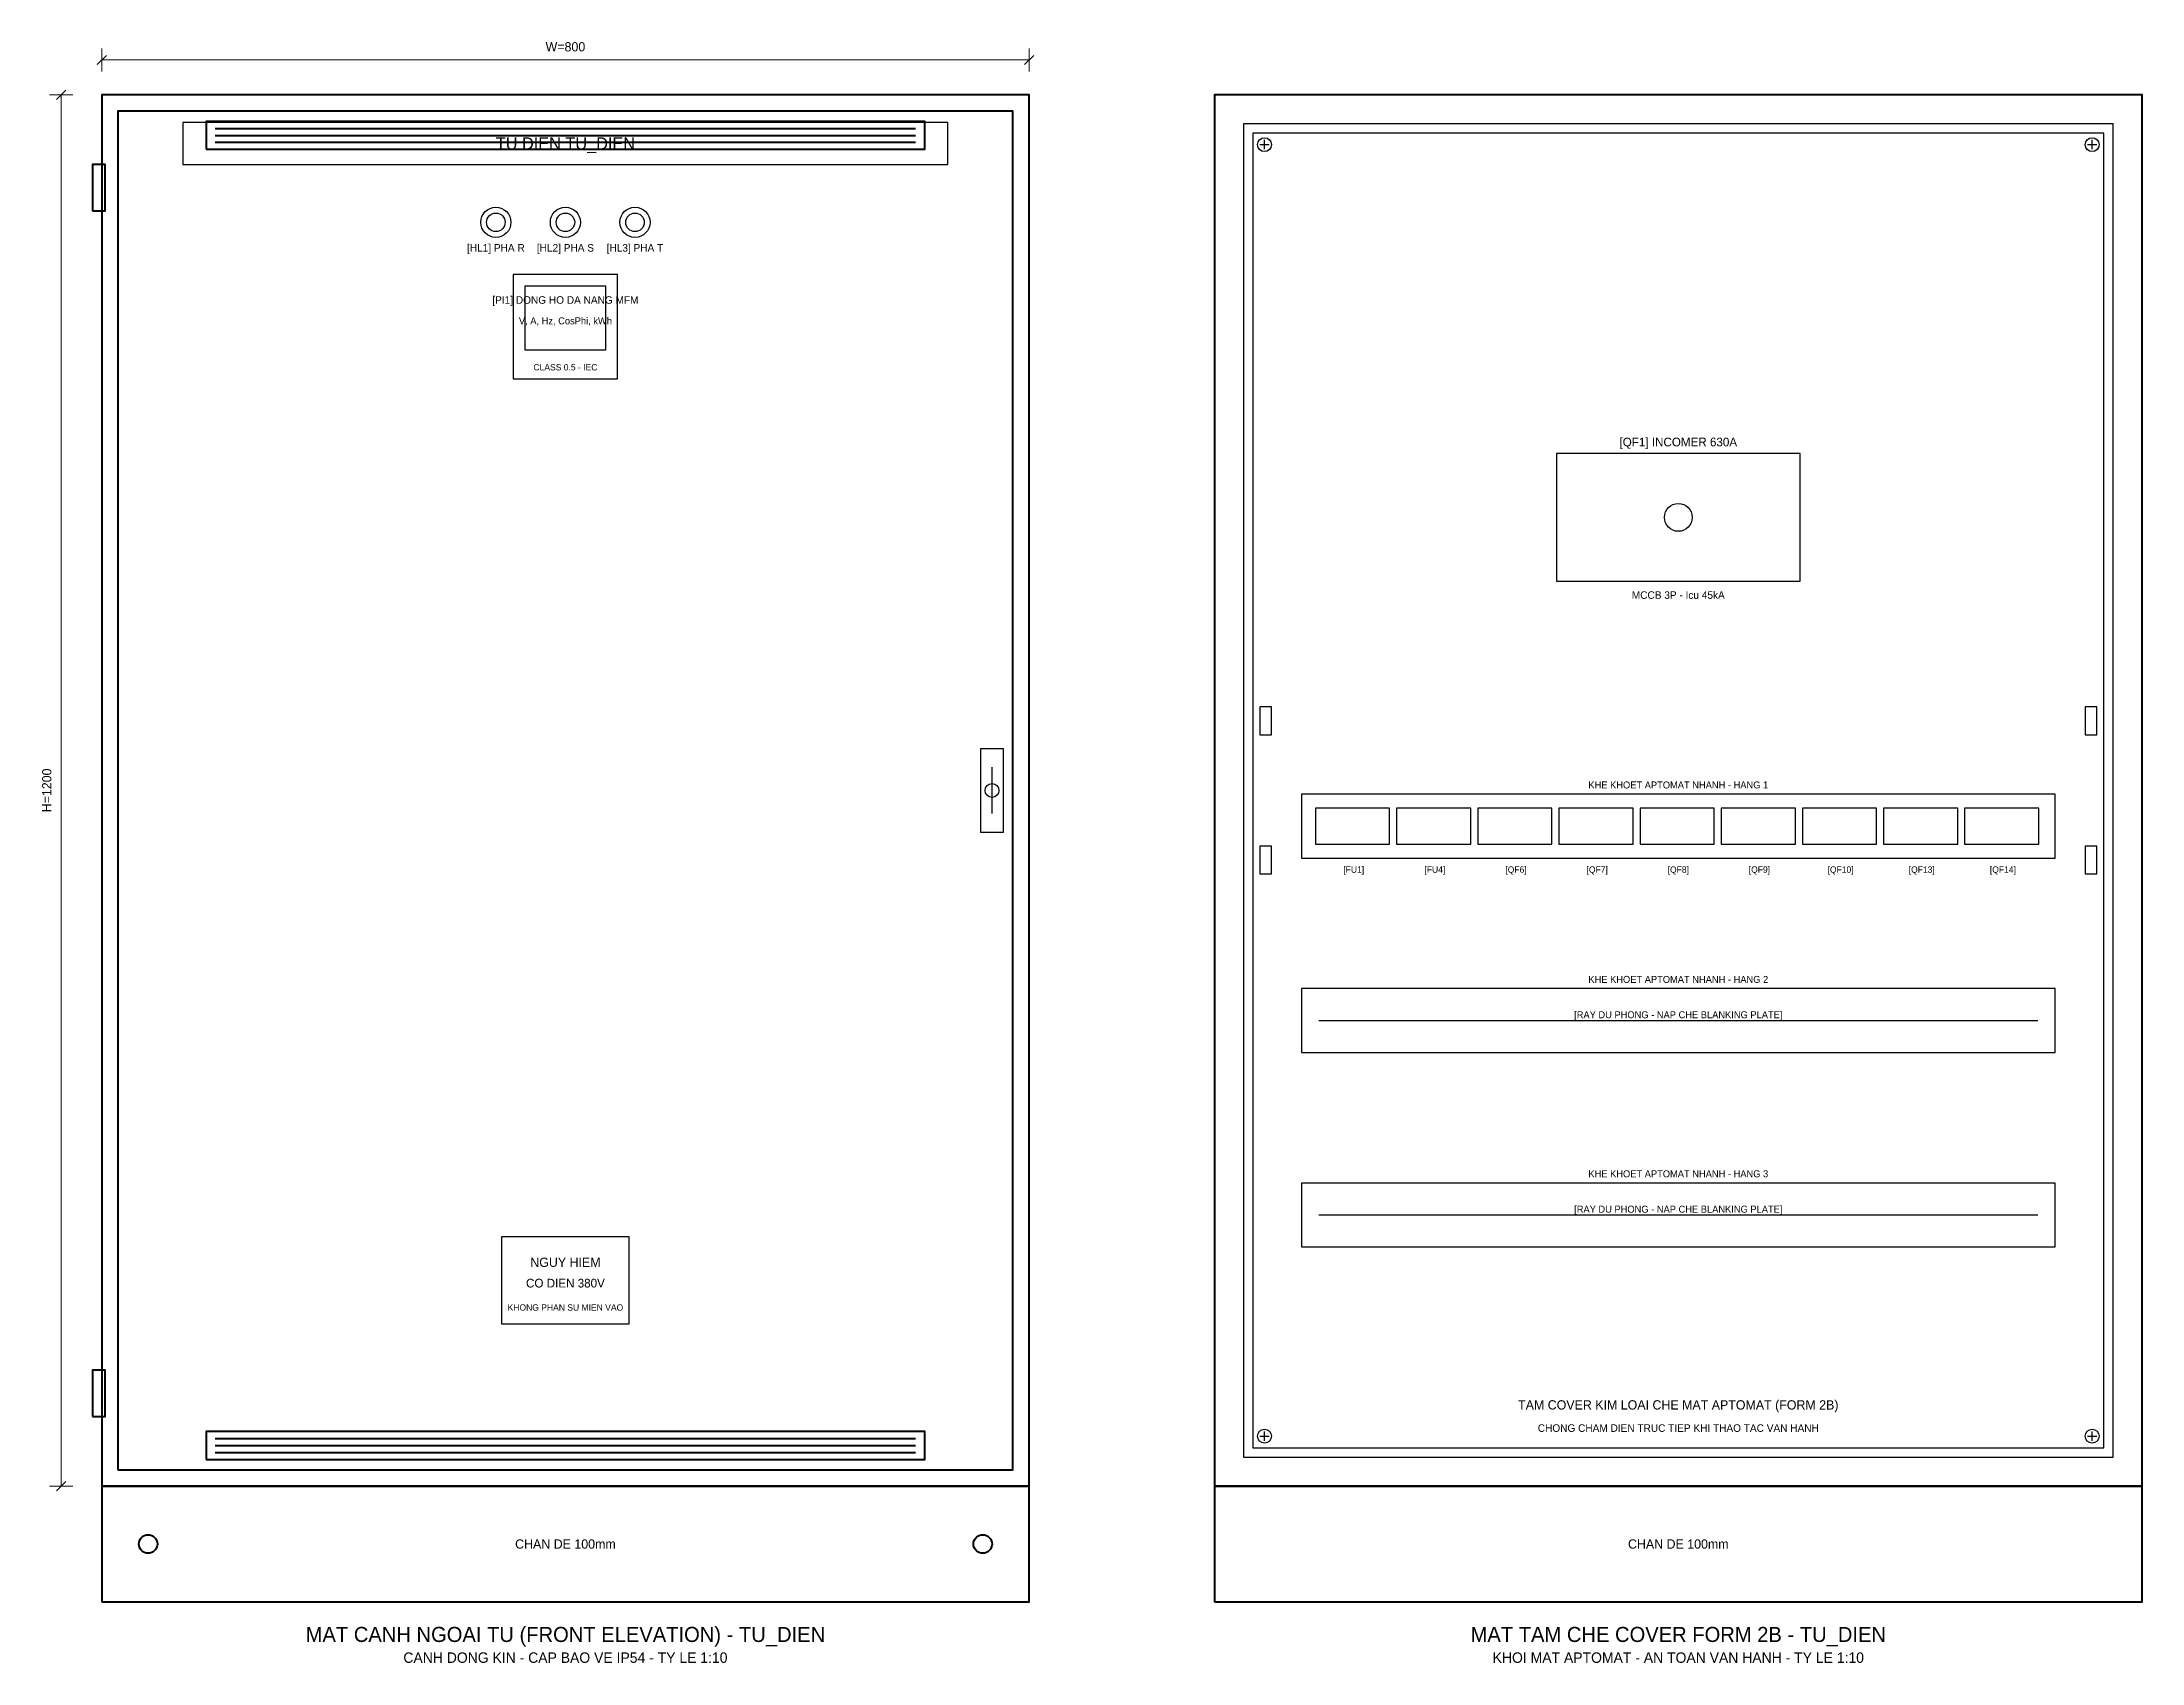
# Model space of a CAD drawing. Header units: metres. Extents: x 48 to 4640, y 45 to 1446.
# Drawn here: x 48 to 1860, y 47 to 1446 of the extents above; entities that cross this region are included whole.
import ezdxf
from ezdxf.enums import TextEntityAlignment as Align

# ---------------------------------------------------------------- set-up
doc = ezdxf.new("R2010")
doc.units = ezdxf.units.M
for name, color, linetype, lineweight in [('0_DEVICES', 7, 'Continuous', 30), ('0_DIM', 1, 'Continuous', 15), ('0_DOOR_ITEMS', 1, 'Continuous', 25), ('0_FRAME', 6, 'Continuous', 40), ('0_PLATE', 4, 'Continuous', 25), ('0_TEXT', 7, 'Continuous', 20), ('0_TEXT_TITLE', 3, 'Continuous', 30)]:
    doc.layers.add(name, color=color, linetype=linetype, lineweight=lineweight)

msp = doc.modelspace()

# ---------------------------------------------------------------- linework, layer by layer
at = {"layer": '0_DEVICES'}
msp.add_line((868, 780), (868, 820), dxfattribs=at)
at = {"layer": '0_DEVICES', "color": 8}
for p, q in [((1150, 601.5), (1770, 601.5)), ((1150, 433.8), (1770, 433.8))]:
    msp.add_line(p, q, dxfattribs=at)
at = {"layer": '0_DEVICES'}
for points in [[(1355, 980.5), (1565, 980.5), (1565, 1090.5), (1355, 1090.5), (1355, 980.5)], [(1099, 848), (1109, 848), (1109, 872), (1099, 872), (1099, 848)], [(1811, 848), (1821, 848), (1821, 872), (1811, 872), (1811, 848)], [(858, 764), (878, 764), (878, 836), (858, 836), (858, 764)], [(1135, 741.7), (1785, 741.7), (1785, 796.7), (1135, 796.7), (1135, 741.7)], [(1147, 753.7), (1211, 753.7), (1211, 784.7), (1147, 784.7), (1147, 753.7)], [(1217, 753.7), (1281, 753.7), (1281, 784.7), (1217, 784.7), (1217, 753.7)], [(1287, 753.7), (1351, 753.7), (1351, 784.7), (1287, 784.7), (1287, 753.7)], [(1357, 753.7), (1421, 753.7), (1421, 784.7), (1357, 784.7), (1357, 753.7)], [(1427, 753.7), (1491, 753.7), (1491, 784.7), (1427, 784.7), (1427, 753.7)], [(1497, 753.7), (1561, 753.7), (1561, 784.7), (1497, 784.7), (1497, 753.7)], [(1567, 753.7), (1631, 753.7), (1631, 784.7), (1567, 784.7), (1567, 753.7)], [(1637, 753.7), (1701, 753.7), (1701, 784.7), (1637, 784.7), (1637, 753.7)], [(1707, 753.7), (1771, 753.7), (1771, 784.7), (1707, 784.7), (1707, 753.7)], [(1099, 728), (1109, 728), (1109, 752), (1099, 752), (1099, 728)], [(1811, 728), (1821, 728), (1821, 752), (1811, 752), (1811, 728)], [(1135, 574), (1785, 574), (1785, 629), (1135, 629), (1135, 574)], [(1135, 406.3), (1785, 406.3), (1785, 461.3), (1135, 461.3), (1135, 406.3)]]:
    msp.add_lwpolyline(points, close=True, dxfattribs=at)
for centre, radius in [((1460, 1035.5), 12), ((868, 800), 6)]:
    msp.add_circle(centre, radius, dxfattribs=at)
at = {"layer": '0_DIM', "color": 1}
for p, q in [((96, 1426), (104, 1434)), ((100, 1420), (100, 1440)), ((896, 1426), (904, 1434)), ((900, 1420), (900, 1440)), ((100, 1430), (900, 1430)), ((55, 1400), (75, 1400)), ((61, 1396), (69, 1404)), ((65, 200), (65, 1400)), ((55, 200), (75, 200)), ((61, 196), (69, 204))]:
    msp.add_line(p, q, dxfattribs=at)
at = {"layer": '0_DOOR_ITEMS', "color": 7}
msp.add_lwpolyline([(455, 1155), (545, 1155), (545, 1245), (455, 1245), (455, 1155)], close=True, dxfattribs=at)
at = {"layer": '0_DOOR_ITEMS', "color": 4}
msp.add_lwpolyline([(465, 1180), (535, 1180), (535, 1235), (465, 1235), (465, 1180)], close=True, dxfattribs=at)
at = {"layer": '0_DOOR_ITEMS', "color": 2}
msp.add_lwpolyline([(445, 340), (555, 340), (555, 415), (445, 415), (445, 340)], close=True, dxfattribs=at)
at = {"layer": '0_DOOR_ITEMS', "color": 1}
for radius in [13, 8]:
    msp.add_circle((440, 1290), radius, dxfattribs=at)
at = {"layer": '0_DOOR_ITEMS', "color": 2}
for radius in [13, 8]:
    msp.add_circle((500, 1290), radius, dxfattribs=at)
at = {"layer": '0_DOOR_ITEMS', "color": 3}
for radius in [13, 8]:
    msp.add_circle((560, 1290), radius, dxfattribs=at)
at = {"layer": '0_FRAME'}
for p, q in [((198, 1371), (802, 1371)), ((198, 1365), (802, 1365)), ((198, 1359), (802, 1359)), ((198, 241), (802, 241)), ((198, 235), (802, 235)), ((198, 229), (802, 229))]:
    msp.add_line(p, q, dxfattribs=at)
for points in [[(100, 200), (900, 200), (900, 1400), (100, 1400), (100, 200)], [(1060, 200), (1860, 200), (1860, 1400), (1060, 1400), (1060, 200)], [(114, 214), (886, 214), (886, 1386), (114, 1386), (114, 214)], [(190, 1353), (810, 1353), (810, 1377), (190, 1377), (190, 1353)], [(92, 1300), (103, 1300), (103, 1340), (92, 1340), (92, 1300)], [(92, 260), (103, 260), (103, 300), (92, 300), (92, 260)], [(190, 223), (810, 223), (810, 247), (190, 247), (190, 223)], [(100, 100), (900, 100), (900, 200), (100, 200), (100, 100)], [(1060, 100), (1860, 100), (1860, 200), (1060, 200), (1060, 100)]]:
    msp.add_lwpolyline(points, close=True, dxfattribs=at)
for centre in [(140, 150), (860, 150)]:
    msp.add_circle(centre, 8, dxfattribs=at)
at = {"layer": '0_PLATE', "color": 4}
for p, q in [((1103, 1353), (1103, 1361)), ((1817, 1353), (1817, 1361)), ((1099, 1357), (1107, 1357)), ((1813, 1357), (1821, 1357)), ((1099, 243), (1107, 243)), ((1103, 239), (1103, 247)), ((1813, 243), (1821, 243)), ((1817, 239), (1817, 247))]:
    msp.add_line(p, q, dxfattribs=at)
for points in [[(170, 1340), (830, 1340), (830, 1376), (170, 1376), (170, 1340)], [(1085, 225), (1835, 225), (1835, 1375), (1085, 1375), (1085, 225)], [(1093, 233), (1827, 233), (1827, 1367), (1093, 1367), (1093, 233)]]:
    msp.add_lwpolyline(points, close=True, dxfattribs=at)
for centre in [(1103, 1357), (1817, 1357), (1103, 243), (1817, 243)]:
    msp.add_circle(centre, 6, dxfattribs=at)

# ---------------------------------------------------------------- texts
at = {"layer": '0_TEXT', "color": 1}
msp.add_text('W=800', height=8, dxfattribs=at).set_placement((500, 1435), align=Align.BOTTOM_CENTER)
msp.add_text('[HL1] PHA R', height=6.5, dxfattribs=at).set_placement((440, 1268), align=Align.MIDDLE_CENTER)
at = {"layer": '0_TEXT', "color": 2}
for s, height, p in [('[HL2] PHA S', 6.5, (500, 1268)), ('KHONG PHAN SU MIEN VAO', 5.5, (500, 354))]:
    msp.add_text(s, height=height, dxfattribs=at).set_placement(p, align=Align.MIDDLE_CENTER)
at = {"layer": '0_TEXT', "color": 3}
msp.add_text('[HL3] PHA T', height=6.5, dxfattribs=at).set_placement((560, 1268), align=Align.MIDDLE_CENTER)
at = {"layer": '0_TEXT'}
for s, height, p in [('V, A, Hz, CosPhi, kWh', 6, (500, 1205)), ('CLASS 0.5 - IEC', 5.5, (500, 1165)), ('MCCB 3P - Icu 45kA', 6.5, (1460, 968.5)), ('KHE KHOET APTOMAT NHANH - HANG 1', 6, (1460, 804.7)), ('KHE KHOET APTOMAT NHANH - HANG 2', 6, (1460, 637)), ('KHE KHOET APTOMAT NHANH - HANG 3', 6, (1460, 469.3)), ('CHONG CHAM DIEN TRUC TIEP KHI THAO TAC VAN HANH', 6.5, (1460, 250)), ('CHAN DE 100mm', 8, (500, 150)), ('CHAN DE 100mm', 8, (1460, 150)), ('CANH DONG KIN - CAP BAO VE IP54 - TY LE 1:10', 9, (500, 52)), ('KHOI MAT APTOMAT - AN TOAN VAN HANH - TY LE 1:10', 9, (1460, 52))]:
    msp.add_text(s, height=height, dxfattribs=at).set_placement(p, align=Align.MIDDLE_CENTER)
at = {"layer": '0_TEXT', "color": 1}
msp.add_text('H=1200', height=8, rotation=90, dxfattribs=at).set_placement((59, 800), align=Align.BOTTOM_CENTER)
at = {"layer": '0_TEXT', "color": 8}
for p in [(1460, 606.5), (1460, 438.8)]:
    msp.add_text('[RAY DU PHONG - NAP CHE BLANKING PLATE]', height=6, dxfattribs=at).set_placement(p, align=Align.MIDDLE_CENTER)
at = {"layer": '0_TEXT_TITLE', "color": 3}
for s, height, p in [('TU DIEN TU_DIEN', 10.5, (500, 1358)), ('[PI1] DONG HO DA NANG MFM', 6.5, (500, 1223)), ('[QF1] INCOMER 630A', 7.5, (1460, 1100.5)), ('[FU1]', 5.5, (1180, 731.7)), ('[FU4]', 5.5, (1250, 731.7)), ('[QF6]', 5.5, (1320, 731.7)), ('[QF7]', 5.5, (1390, 731.7)), ('[QF8]', 5.5, (1460, 731.7)), ('[QF9]', 5.5, (1530, 731.7)), ('[QF10]', 5.5, (1600, 731.7)), ('[QF13]', 5.5, (1670, 731.7)), ('[QF14]', 5.5, (1740, 731.7)), ('TAM COVER KIM LOAI CHE MAT APTOMAT (FORM 2B)', 8, (1460, 270))]:
    msp.add_text(s, height=height, dxfattribs=at).set_placement(p, align=Align.MIDDLE_CENTER)
at = {"layer": '0_TEXT_TITLE', "color": 1}
for s, height, p in [('NGUY HIEM', 8, (500, 393)), ('CO DIEN 380V', 7.5, (500, 375))]:
    msp.add_text(s, height=height, dxfattribs=at).set_placement(p, align=Align.MIDDLE_CENTER)
at = {"layer": '0_TEXT_TITLE'}
for s, p in [('MAT CANH NGOAI TU (FRONT ELEVATION) - TU_DIEN', (500, 72)), ('MAT TAM CHE COVER FORM 2B - TU_DIEN', (1460, 72))]:
    msp.add_text(s, height=13, dxfattribs=at).set_placement(p, align=Align.MIDDLE_CENTER)

doc.saveas('drawing.dxf')
